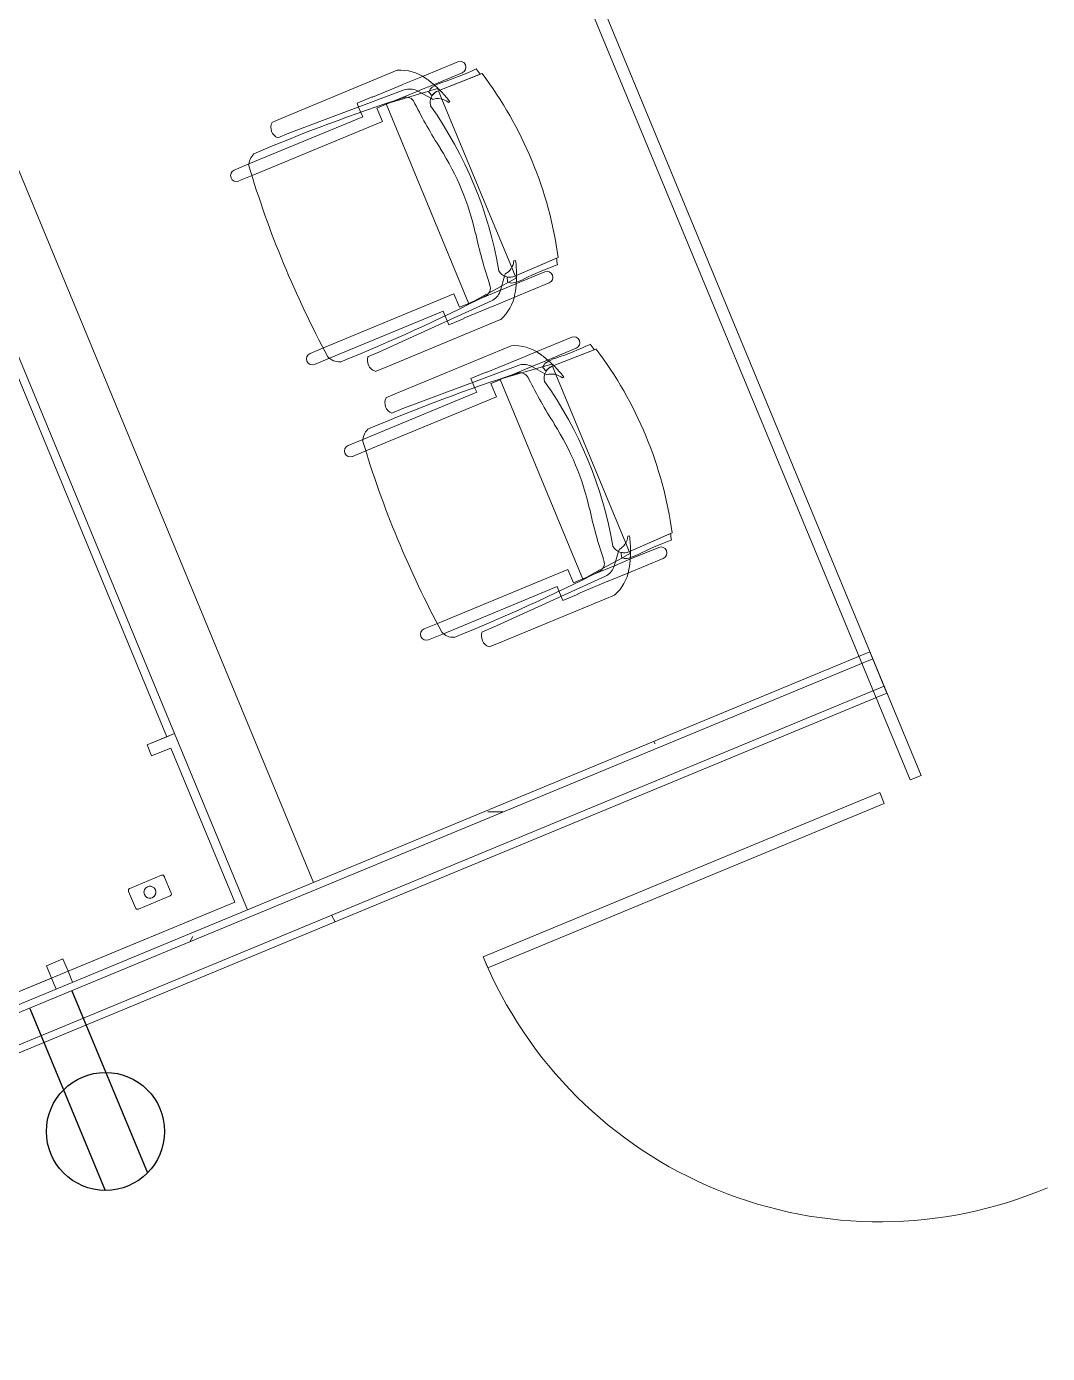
# Model space of a CAD drawing. Header units: inches. Extents: x 488 to 2071, y 800 to 2512.
# Drawn here: x 844.5 to 930.2, y 1705.6 to 1816.9 of the extents above; entities that cross this region are included whole.
import ezdxf

# ---------------------------------------------------------------- set-up
doc = ezdxf.new("R2010")
doc.units = ezdxf.units.IN
doc.header["$MEASUREMENT"] = 0
for name, color, linetype, lineweight in [('A-ANNO-NOTE', 131, 'Continuous', 30), ('A-DOOR', 31, 'Continuous', 13), ('A-GLAZ-CURT', 52, 'Continuous', 9), ('A-WALL', 113, 'Continuous', 9), ('A-WALL-PATT', 111, 'Continuous', 13), ('E-ELEC-FIXT', 91, 'Continuous', 9), ('I-FURN', 30, 'Continuous', 9), ('I-FURN-PNLS', 30, 'Continuous', 9), ('I-WALL', 2, 'Continuous', 9)]:
    doc.layers.add(name, color=color, linetype=linetype, lineweight=lineweight)
pattern_1 = [(0, (0, 0), (30.72, 7.68), [1.267, -21.773, 1.267, -21.773, -122.88]), (0, (0, 0), (30.72, 7.68), [-46.08, 1.267, -44.813, 1.267, -21.773, -53.76]), (0, (0, 0), (30.72, 7.68), [-115.2, 1.267, -14.093, 1.267, -37.133]), (120, (11.52, 3.84), (-22.011075, 22.7643), [1.267, -21.773, 1.267, -21.773, -122.88]), (120, (11.52, 3.84), (-22.011075, 22.7643), [-46.08, 1.267, -44.813, 1.267, -21.773, -53.76]), (120, (11.52, 3.84), (-22.011075, 22.7643), [-115.2, 1.267, -14.093, 1.267, -37.133]), (240, (15.36, 19.2), (-8.708925, -30.4443), [1.267, -21.773, 1.267, -21.773, -122.88]), (240, (15.36, 19.2), (-8.708925, -30.4443), [-46.08, 1.267, -44.813, 1.267, -21.773, -53.76]), (240, (15.36, 19.2), (-8.708925, -30.4443), [-115.2, 1.267, -14.093, 1.267, -37.133])]

# ---------------------------------------------------------------- blocks, each defined once
blk = doc.blocks.new('Single Glass Door - Full Rail - Long Handle-5456980-Level 1 POWER')
at = {"layer": 'A-DOOR', "lineweight": 20}
for p, q in [((17, 38), (17, 2)), ((18, 38), (17, 38)), ((18, 2), (18, 38)), ((17, 2), (18, 2))]:
    blk.add_line(p, q, dxfattribs=at)
at = {"layer": 'A-DOOR', "lineweight": 9}
blk.add_arc((18, 2), 36, 90, 180.5, dxfattribs=at)
blk = doc.blocks.new('System Panel - Glazed-5474425-Level 1 POWER')
at = {"layer": 'A-GLAZ-CURT', "lineweight": 13}
for p, q in [((216.3, 1.75), (121.84, 1.75)), ((216.3, 0.75), (216.3, 1.75)), ((121.84, 0.75), (216.3, 0.75))]:
    blk.add_line(p, q, dxfattribs=at)
blk = doc.blocks.new('Zira Wksta 9 - Type 1-V42-Level 1 POWER')
at = {"layer": 'I-FURN-PNLS'}
for p, q in [((-72, 0), (0, 0)), ((0, 0), (-72, 0)), ((-72, 0), (0, 0)), ((-56, -6), (-16, -6)), ((-16, -6), (-56, -6)), ((-16, -6.69), (-16, -6)), ((-16, -6.69), (-16, -6)), ((0, -6), (-16, -6)), ((-16, -6), (-16, -8.5)), ((-16, -6.69), (-16, -6)), ((-16, -6), (0, -6)), ((-56, -6.69), (-16, -6.69)), ((-16, -6.69), (-56, -6.69)), ((-16, -8.5), (-16, -6.69)), ((-15, -8.5), (-15, -6.75)), ((-15, -6.75), (-1, -6.75)), ((-1, -6.75), (-15, -6.75)), ((-15, -6.75), (-15, -8.5)), ((-1, -6.75), (-1, -35.85)), ((-1, -21.88), (-1, -6.75)), ((-16, -8.5), (-15, -8.5)), ((-15, -8.5), (-16, -8.5)), ((-5.44, -11.56), (-5.44, -14.44)), ((-5.44, -14.44), (-5.44, -11.56)), ((-3.75, -11.38), (-5.25, -11.38)), ((-5.25, -11.38), (-3.75, -11.38)), ((-3.56, -14.44), (-3.56, -11.56)), ((-3.56, -11.56), (-3.56, -14.44)), ((-5.25, -14.63), (-3.75, -14.63)), ((-3.75, -14.63), (-5.25, -14.63)), ((-1, -35.85), (-1, -23.38))]:
    blk.add_line(p, q, dxfattribs=at)
for centre, radius, start, end in [((-5.25, -11.56), 0.188, 90, 180), ((-5.25, -11.56), 0.188, 165, 180), ((-5.25, -11.56), 0.188, 90, 165), ((-3.75, -11.56), 0.188, 360, 90), ((-3.75, -11.56), 0.188, 15, 90), ((-3.75, -11.56), 0.187, 0, 15), ((-4.5, -13), 0.5, 90, 270), ((-4.5, -13), 0.5, 165, 180), ((-4.5, -13), 0.5, 180, 270), ((-4.5, -13), 0.5, 150, 165), ((-4.5, -13), 0.5, 135, 150), ((-4.5, -13), 0.5, 120, 135), ((-4.5, -13), 0.5, 105, 120), ((-4.5, -13), 0.5, 90, 105), ((-4.5, -13), 0.5, 270, 90), ((-4.5, -13), 0.5, 75, 90), ((-4.5, -13), 0.5, 270, 60), ((-4.5, -13), 0.5, 60, 75), ((-5.25, -14.44), 0.187, 180, 270), ((-5.25, -14.44), 0.188, 180, 195), ((-3.75, -14.44), 0.187, 270, 0), ((-3.75, -14.44), 0.187, 345, 0), ((-5.25, -14.44), 0.187, 195, 270), ((-3.75, -14.44), 0.188, 270, 345)]:
    blk.add_arc(centre, radius, start, end, dxfattribs=at)
blk = doc.blocks.new('F-Haworth_Chair_X99-Seminar - X99 Seminar Chair with Glides-V43-Level 1 POWER')
at = {"layer": 'I-FURN'}
for p, q in [((-8.34, 11.52), (-8.42, 7.57)), ((-8.42, 7.57), (-8.34, 11.37)), ((8.42, 7.57), (8.34, 11.52)), ((8.34, 11.37), (8.42, 7.57)), ((-10.04, 10.02), (-10.04, 6.81)), ((-9.04, 7.4), (-9.04, 10.02)), ((9.04, 10.02), (9.04, 7.4)), ((10.04, 6.81), (10.04, 10.02)), ((-7.18, 7.99), (-7.21, 8.13)), ((7.21, 8.13), (7.18, 7.99)), ((-10.04, 6.81), (-10.04, 5)), ((-9.13, 5.92), (-8.07, 6.77)), ((-9.04, 6.17), (-9.04, 7.4)), ((-8.68, 6.87), (-8.75, 6.22)), ((-8.62, 7.42), (-8.68, 6.91)), ((-8.6, 7.6), (-8.62, 7.43)), ((-8.61, 6.81), (-8.23, 6.95)), ((-8.49, 7.6), (-8.56, 7.6)), ((-7.65, 7.6), (-8.4, 7.6)), ((-8.07, 6.77), (-7.95, 6.87)), ((3.58, 7.6), (-7.65, 7.6)), ((7.65, 7.6), (3.58, 7.6)), ((8.4, 7.6), (7.65, 7.6)), ((7.95, 6.87), (8.07, 6.77)), ((8.07, 6.77), (9.13, 5.92)), ((8.23, 6.95), (8.61, 6.81)), ((8.56, 7.6), (8.49, 7.6)), ((8.62, 7.43), (8.6, 7.6)), ((8.68, 6.91), (8.62, 7.42)), ((8.75, 6.22), (8.68, 6.87)), ((9.04, 7.4), (9.04, 5.99)), ((10.04, 5), (10.04, 6.81)), ((-9.04, 5.99), (-9.04, 6.14)), ((-9.04, 3.62), (-9.04, 5.99)), ((-8.75, 6.22), (-8.88, 4.99)), ((8.88, 4.99), (8.75, 6.22)), ((9.04, 5.99), (9.04, 3.62)), ((-11.32, 5.06), (-11.32, -5.48)), ((-10.04, 4.99), (-10.04, 2.27)), ((-9.92, -5.36), (-9.57, 4.97)), ((-8.9, 4.8), (-9.07, 3.2)), ((-8.88, 4.99), (-8.89, 4.91)), ((8.89, 4.91), (8.88, 4.99)), ((9.07, 3.2), (8.9, 4.8)), ((9.57, 4.97), (9.92, -5.36)), ((10.04, 2.27), (10.04, 4.99)), ((11.32, -5.48), (11.32, 5.06)), ((-9.04, 3.43), (-9.04, 3.62)), ((-9.04, 3.12), (-9.04, 3.43)), ((9.04, 3.62), (9.04, 3.43)), ((9.04, 3.43), (9.04, 3.12)), ((-10.04, 2.27), (-10.07, 2.27)), ((-10.07, 2.27), (-10.07, 0.89)), ((-9.07, 3.2), (-9.07, 3.12)), ((-9.07, 3.12), (9.07, 3.12)), ((-9.04, 2.27), (-9.04, 3.12)), ((-7.83, 2.27), (-9.04, 2.27)), ((-7.83, -9.57), (-7.83, 2.27)), ((9.04, 2.27), (7.83, 2.27)), ((7.83, 2.27), (7.83, -9.57)), ((9.04, 3.12), (9.04, 2.27)), ((9.07, 3.12), (9.07, 3.2)), ((10.07, 2.27), (10.04, 2.27)), ((10.07, 0.89), (10.07, 2.27)), ((-10.07, 0.89), (-9.71, 0.89)), ((-9.71, 0.89), (-9.2, 0.89)), ((-9.2, 0.89), (-8.82, 0.89)), ((-8.82, 0.89), (-8.82, -9.44)), ((8.82, 0.89), (9.2, 0.89)), ((8.82, -9.44), (8.82, 0.89)), ((9.2, 0.89), (9.71, 0.89)), ((9.71, 0.89), (10.07, 0.89)), ((-11.32, -5.48), (-11.3, -6.32)), ((-9.92, -6.36), (-9.92, -5.36)), ((9.92, -5.36), (9.92, -6.36)), ((11.3, -6.32), (11.32, -5.48)), ((-8.82, -9.44), (-8.82, -10.78)), ((-7.83, -10.78), (-7.83, -9.57)), ((7.83, -9.57), (7.83, -10.78)), ((8.82, -10.78), (8.82, -9.44))]:
    blk.add_line(p, q, dxfattribs=at)
for centre, radius, start, end in [((0, -20.29), 32.89, 75.3075, 104.696), ((-36.06, 10.03), 27.2, 355.9857, 2.5118), ((0, -20.73), 33.17, 104.5766, 105.5522), ((0, -20.73), 33.17, 74.4478, 75.4234), ((36.06, 10.03), 27.2, 177.4882, 184.0143), ((-9.54, 10.02), 0.498, 360, 180), ((9.54, 10.02), 0.498, 360, 180), ((-5.2, 7.86), 3.74, 175.9857, 189.9064), ((-4.71, -1.15), 9.61, 105.0666, 112.7369), ((-6.55, 6.76), 1.38, 117.0503, 145.9813), ((6.55, 6.76), 1.38, 34.0187, 62.9497), ((4.71, -1.15), 9.61, 67.2631, 74.9334), ((5.2, 7.86), 3.74, 350.0936, 4.0143), ((-7.87, 3.92), 3.63, 121.9522, 161.8211), ((-4.71, -1.15), 9.61, 116.0036, 121.9522), ((-4.71, -1.15), 9.61, 113.5094, 116.0036), ((-8.28, 7.33), 0.613, 189.9064, 237.4573), ((-4.71, -1.15), 9.61, 112.927, 113.3607), ((-7.37, 7.55), 1.05, 178.8214, 214.7998), ((-7.37, 7.55), 1.05, 178.8214, 264.0446), ((-6.55, 6.76), 1.38, 147.5752, 174.9122), ((0, -26.49), 33.83, 77.2285, 102.7715), ((7.37, 7.55), 1.05, 275.9554, 1.1786), ((6.55, 6.76), 1.38, 5.0878, 32.4248), ((7.37, 7.55), 1.05, 325.2002, 1.1786), ((4.71, -1.15), 9.61, 66.6393, 67.073), ((4.71, -1.15), 9.61, 63.9964, 66.4906), ((8.28, 7.33), 0.613, 302.5427, 350.0936), ((4.71, -1.15), 9.61, 58.0478, 63.9964), ((7.87, 3.92), 3.63, 18.1789, 58.0478), ((-8.18, 4.9), 1.39, 132.8922, 177.1987), ((-11.32, 48.08), 42.84, 274.2301, 280.0233), ((0, -15.97), 22.19, 79.9767, 100.0233), ((11.32, 48.08), 42.84, 259.9767, 265.7699), ((8.18, 4.9), 1.39, 2.8013, 47.1078), ((144.06, -7.32), 153.52, 175.4787, 180.5251), ((-8.24, 4.59), 0.763, 84.2338, 165.7662), ((8.24, 4.59), 0.763, 14.2338, 95.7662), ((-144.06, -7.32), 153.52, 359.4749, 4.5213), ((-10.58, -5.68), 0.956, 221.8901, 314.1099), ((10.58, -5.68), 0.956, 225.8901, 318.1099), ((-8.21, -8.28), 1.31, 200.0433, 249.9567), ((8.21, -8.28), 1.31, 290.0433, 339.9567), ((0, 75.01), 84.96, 264.1475, 275.8525), ((-8.32, -10.78), 0.495, 180, 360), ((8.32, -10.78), 0.495, 180, 360)]:
    blk.add_arc(centre, radius, start, end, dxfattribs=at)
blk = doc.blocks.new('F-Haworth_Chair_X99-Seminar - X99 Seminar Chair with Glides-V44-Level 1 POWER')
at = {"layer": 'I-FURN'}
for p, q in [((-8.34, 11.52), (-8.42, 7.57)), ((-8.42, 7.57), (-8.34, 11.37)), ((8.42, 7.57), (8.34, 11.52)), ((8.34, 11.37), (8.42, 7.57)), ((-10.04, 10.02), (-10.04, 6.81)), ((-9.04, 7.4), (-9.04, 10.02)), ((9.04, 10.02), (9.04, 7.4)), ((10.04, 6.81), (10.04, 10.02)), ((-7.18, 7.99), (-7.21, 8.13)), ((7.21, 8.13), (7.18, 7.99)), ((-10.04, 6.81), (-10.04, 5)), ((-9.13, 5.92), (-8.07, 6.77)), ((-9.04, 5.99), (-9.04, 7.4)), ((-8.68, 6.87), (-8.75, 6.22)), ((-8.62, 7.42), (-8.68, 6.91)), ((-8.6, 7.6), (-8.62, 7.43)), ((-8.61, 6.81), (-8.23, 6.95)), ((-8.49, 7.6), (-8.56, 7.6)), ((-7.65, 7.6), (-8.4, 7.6)), ((-8.07, 6.77), (-7.95, 6.87)), ((7.65, 7.6), (-7.65, 7.6)), ((8.4, 7.6), (7.65, 7.6)), ((7.95, 6.87), (8.07, 6.77)), ((8.07, 6.77), (9.13, 5.92)), ((8.23, 6.95), (8.61, 6.81)), ((8.56, 7.6), (8.49, 7.6)), ((8.62, 7.43), (8.6, 7.6)), ((8.68, 6.91), (8.62, 7.42)), ((8.75, 6.22), (8.68, 6.87)), ((9.04, 7.4), (9.04, 5.99)), ((10.04, 5), (10.04, 6.81)), ((-9.04, 3.62), (-9.04, 5.99)), ((-8.75, 6.22), (-8.88, 4.99)), ((8.88, 4.99), (8.75, 6.22)), ((9.04, 5.99), (9.04, 3.62)), ((-11.32, 5.06), (-11.32, -5.48)), ((-10.04, 4.99), (-10.04, 2.27)), ((-9.92, -5.36), (-9.57, 4.97)), ((-8.9, 4.8), (-9.07, 3.2)), ((-8.88, 4.99), (-8.89, 4.91)), ((8.89, 4.91), (8.88, 4.99)), ((9.07, 3.2), (8.9, 4.8)), ((9.57, 4.97), (9.92, -5.36)), ((10.04, 2.27), (10.04, 4.99)), ((11.32, -5.48), (11.32, 5.06)), ((-9.04, 3.43), (-9.04, 3.62)), ((-9.04, 3.12), (-9.04, 3.43)), ((9.04, 3.62), (9.04, 3.43)), ((9.04, 3.43), (9.04, 3.12)), ((-10.04, 2.27), (-10.07, 2.27)), ((-10.07, 2.27), (-10.07, 0.89)), ((-9.07, 3.2), (-9.07, 3.12)), ((-9.07, 3.12), (9.07, 3.12)), ((-9.04, 2.27), (-9.04, 3.1)), ((-7.83, 2.27), (-9.04, 2.27)), ((-7.83, -9.57), (-7.83, 2.27)), ((9.04, 2.27), (7.83, 2.27)), ((7.83, 2.27), (7.83, -9.57)), ((9.04, 3.12), (9.04, 2.27)), ((9.07, 3.12), (9.07, 3.2)), ((10.07, 2.27), (10.04, 2.27)), ((10.07, 0.89), (10.07, 2.27)), ((-10.07, 0.89), (-9.71, 0.89)), ((-9.71, 0.89), (-9.2, 0.89)), ((-9.2, 0.89), (-8.82, 0.89)), ((-8.82, 0.89), (-8.82, -9.44)), ((8.82, 0.89), (9.2, 0.89)), ((8.82, -9.44), (8.82, 0.89)), ((9.2, 0.89), (9.71, 0.89)), ((9.71, 0.89), (10.07, 0.89)), ((-11.32, -5.48), (-11.3, -6.32)), ((-9.92, -6.36), (-9.92, -5.36)), ((9.92, -5.36), (9.92, -6.36)), ((11.3, -6.32), (11.32, -5.48)), ((-8.82, -9.44), (-8.82, -10.78)), ((-7.83, -10.78), (-7.83, -9.57)), ((7.83, -9.57), (7.83, -10.78)), ((8.82, -10.78), (8.82, -9.44))]:
    blk.add_line(p, q, dxfattribs=at)
for centre, radius, start, end in [((0, -20.29), 32.89, 75.3075, 104.696), ((-36.06, 10.03), 27.2, 355.9857, 2.5118), ((0, -20.73), 33.17, 104.5766, 105.5522), ((0, -20.73), 33.17, 74.4478, 75.4234), ((36.06, 10.03), 27.2, 177.4882, 184.0143), ((-9.54, 10.02), 0.498, 360, 180), ((9.54, 10.02), 0.498, 360, 180), ((-5.2, 7.86), 3.74, 175.9857, 189.9064), ((-4.71, -1.15), 9.61, 105.0666, 112.7369), ((-6.55, 6.76), 1.38, 117.0503, 145.9813), ((6.55, 6.76), 1.38, 34.0187, 62.9497), ((4.71, -1.15), 9.61, 67.2631, 74.9334), ((5.2, 7.86), 3.74, 350.0936, 4.0143), ((-7.87, 3.92), 3.63, 121.9522, 161.8211), ((-4.71, -1.15), 9.61, 116.0036, 121.9522), ((-4.71, -1.15), 9.61, 113.5094, 116.0036), ((-8.28, 7.33), 0.613, 189.9064, 237.4573), ((-4.71, -1.15), 9.61, 112.927, 113.3607), ((-7.37, 7.55), 1.05, 178.8214, 214.7998), ((-7.37, 7.55), 1.05, 178.8214, 264.0446), ((-6.55, 6.76), 1.38, 147.5752, 174.9122), ((0, -26.49), 33.83, 77.2285, 102.7715), ((7.37, 7.55), 1.05, 275.9554, 1.1786), ((6.55, 6.76), 1.38, 5.0878, 32.4248), ((7.37, 7.55), 1.05, 325.2002, 1.1786), ((4.71, -1.15), 9.61, 66.6393, 67.073), ((4.71, -1.15), 9.61, 63.9964, 66.4906), ((8.28, 7.33), 0.613, 302.5427, 350.0936), ((4.71, -1.15), 9.61, 58.0478, 63.9964), ((7.87, 3.92), 3.63, 18.1789, 58.0478), ((-8.18, 4.9), 1.39, 132.8922, 177.1987), ((-11.32, 48.08), 42.84, 274.2301, 280.0233), ((0, -15.97), 22.19, 79.9767, 100.0233), ((11.32, 48.08), 42.84, 259.9767, 265.7699), ((8.18, 4.9), 1.39, 2.8013, 47.1078), ((144.06, -7.32), 153.52, 175.4787, 180.5251), ((-8.24, 4.59), 0.763, 84.2338, 165.7662), ((8.24, 4.59), 0.763, 14.2338, 95.7662), ((-144.06, -7.32), 153.52, 359.4749, 4.5213), ((-10.58, -5.68), 0.956, 221.8901, 314.1099), ((10.58, -5.68), 0.956, 225.8901, 318.1099), ((-8.21, -8.28), 1.31, 200.0433, 249.9567), ((8.21, -8.28), 1.31, 290.0433, 339.9567), ((0, 75.01), 84.96, 264.1475, 275.8525), ((-8.32, -10.78), 0.495, 180, 360), ((8.32, -10.78), 0.495, 180, 360)]:
    blk.add_arc(centre, radius, start, end, dxfattribs=at)
blk = doc.blocks.new('PS - Power Device _Wall Base_ - Duplex-V67-Level 1 POWER')
at = {"layer": 'E-ELEC-FIXT'}
for p, q in [((846.2, 1738.17), (847.58, 1738.75)), ((848.01, 1737.71), (847.58, 1738.75)), ((846.2, 1738.17), (846.63, 1737.13)), ((846.63, 1737.13), (847.01, 1736.21)), ((848.39, 1736.78), (848.01, 1737.71))]:
    blk.add_line(p, q, dxfattribs=at)

msp = doc.modelspace()

# ---------------------------------------------------------------- hatches: boundary and pattern name
at = {"layer": 'A-WALL-PATT', "lineweight": 9}
h = msp.add_hatch(dxfattribs=at)
h.set_pattern_fill('FP_1', color=256, style=0, pattern_type=2)
h.set_pattern_definition(pattern_1)
h.paths.add_polyline_path([(784.65, 1709.7), (915.51, 1763.9), (915.27, 1764.48), (784.42, 1710.28)], flags=0)
h = msp.add_hatch(dxfattribs=at)
h.set_pattern_fill('FP_1', color=256, style=0, pattern_type=2)
h.set_pattern_definition(pattern_1)
h.paths.add_polyline_path([(785.85, 1706.82), (916.7, 1761.02), (916.46, 1761.6), (785.61, 1707.39), (785.83, 1706.88)], flags=0)

# ---------------------------------------------------------------- linework, layer by layer
at = {"layer": 'A-ANNO-NOTE'}
for p, q in [((848.34, 1736.05), (854.67, 1720.79)), ((848.34, 1736.05), (854.67, 1720.79)), ((844.8, 1734.59), (851.13, 1719.32))]:
    msp.add_line(p, q, dxfattribs=at)
msp.add_circle((851.15, 1724.27), 4.95, dxfattribs=at)
at = {"layer": 'A-WALL', "lineweight": 13}
for p, q in [((783.4, 1709.19), (915.51, 1763.9)), ((784.36, 1706.88), (916.46, 1761.6))]:
    msp.add_line(p, q, dxfattribs=at)
at = {"layer": 'I-WALL', "lineweight": 13}
for p, q in [((915.27, 1764.48), (783.16, 1709.76)), ((916.7, 1761.02), (915.27, 1764.48)), ((784.6, 1706.3), (916.7, 1761.02))]:
    msp.add_line(p, q, dxfattribs=at)

# ---------------------------------------------------------------- block references
at = {"layer": 'A-DOOR', "rotation": 112.4999999999983}
msp.add_blockref('Single Glass Door - Full Rail - Long Handle-5456980-Level 1 POWER', (924.83, 1736.82), dxfattribs=at)
at = {"layer": 'A-GLAZ-CURT', "rotation": 292.4999999999995}
msp.add_blockref('System Panel - Glazed-5474425-Level 1 POWER', (835.17, 1953.29), dxfattribs=at)
at = {"layer": 'E-ELEC-FIXT'}
msp.add_blockref('PS - Power Device _Wall Base_ - Duplex-V67-Level 1 POWER', (0, 0), dxfattribs=at)
at = {"layer": 'I-FURN'}
for name, p, rotation in [('F-Haworth_Chair_X99-Seminar - X99 Seminar Chair with Glides-V43-Level 1 POWER', (875.28, 1800.87), 292.4999999999995), ('Zira Wksta 9 - Type 1-V42-Level 1 POWER', (868.61, 1745.15), 292.5000000000003), ('F-Haworth_Chair_X99-Seminar - X99 Seminar Chair with Glides-V44-Level 1 POWER', (884.84, 1777.77), 292.4999999999995)]:
    msp.add_blockref(name, p, dxfattribs=dict(at, rotation=rotation))

doc.saveas('drawing.dxf')
